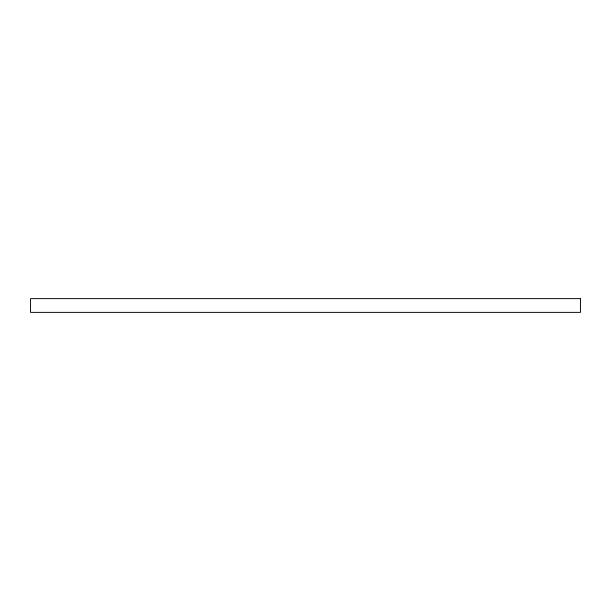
<?xml version="1.0" encoding="UTF-8"?>
<svg xmlns="http://www.w3.org/2000/svg" width="611" height="611" viewBox="0 0 611 611"><rect width="100%" height="100%" fill="white"/><g stroke="black" fill="none" stroke-linecap="round" stroke-linejoin="round"><path stroke-width="0.92" d="M580.45 298.626L30.55 298.626L30.55 312.374L580.45 312.374L580.45 298.626"/></g></svg>
